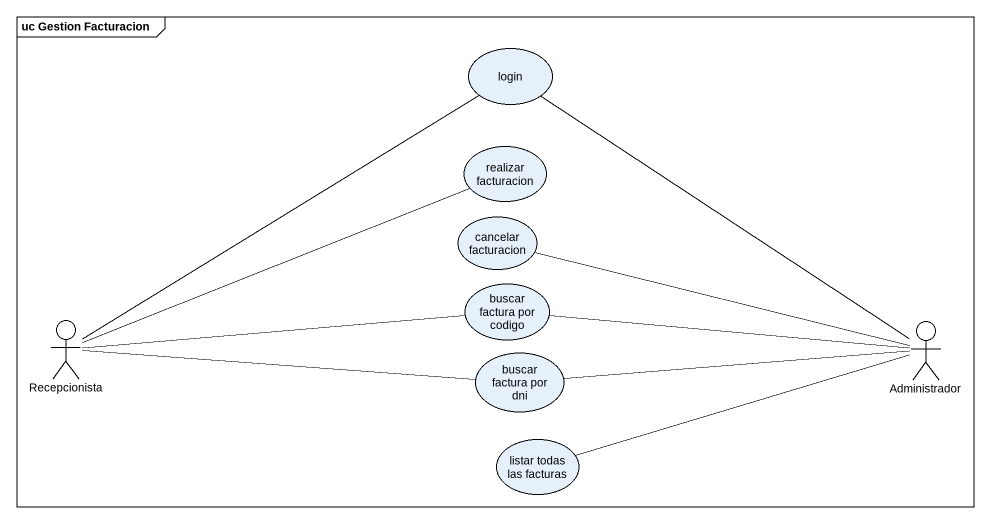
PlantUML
@startuml
mainframe uc Gestion Facturacion
usecase login
usecase "realizar facturacion" as realizar_facturacion
usecase "cancelar facturacion" as cancelar_facturacion
usecase "buscar factura por codigo" as buscar_factura_por_codigo
actor Recepcionista
usecase "buscar factura por dni" as buscar_factura_por_dni
actor Administrador
usecase "listar todas las facturas" as listar_todas_las_facturas
Recepcionista -up- login
Recepcionista -right- realizar_facturacion
Recepcionista -right- buscar_factura_por_codigo
Recepcionista -right- buscar_factura_por_dni
Administrador -up- login
Administrador -left- cancelar_facturacion
Administrador -left- buscar_factura_por_codigo
Administrador -left- buscar_factura_por_dni
Administrador -left- listar_todas_las_facturas
@enduml
